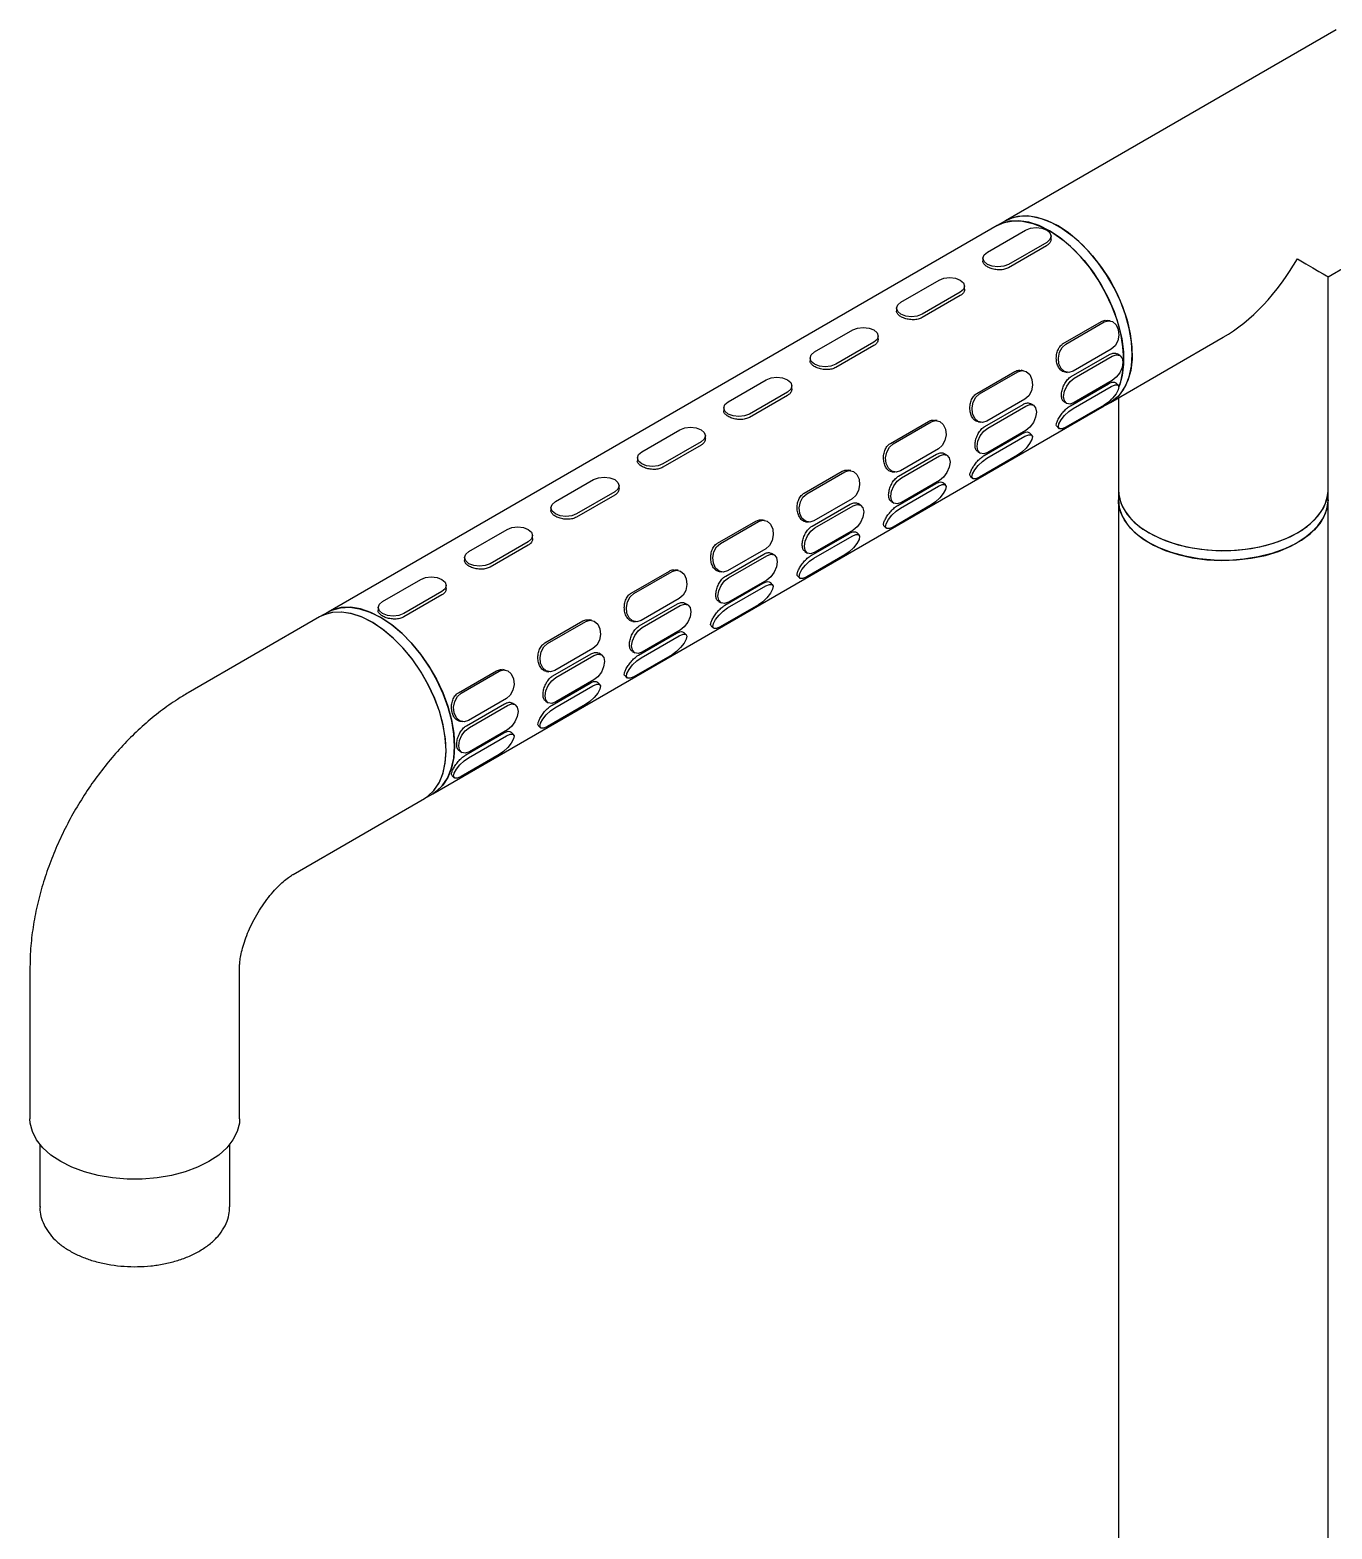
# Model space of a CAD drawing. Extents: x 72 to 1049, y 29 to 427.
# Drawn here: x 244.2 to 287.6, y 162.5 to 212.5 of the extents above; entities that cross this region are included whole.
import ezdxf

# ---------------------------------------------------------------- set-up
doc = ezdxf.new("R2010")
doc.units = 0
doc.header["$LTSCALE"] = 23.1
doc.header["$MEASUREMENT"] = 0
doc.layers.get('0').update_dxf_attribs({"linetype": 'CONTINUOUS'})

msp = doc.modelspace()

# ---------------------------------------------------------------- linework, layer by layer
at = {"color": 7, "linetype": 'Continuous', "lineweight": 25}
for p, q in [((287.7818, 212.54117), (276.75094, 206.17318)), ((276.75094, 206.17318), (276.46809, 206.0099)), ((287.51623, 204.30517), (291.28152, 206.47882)), ((276.46809, 206.0099), (254.12352, 193.11065)), ((276.14035, 205.12582), (277.41314, 205.86059)), ((278.26665, 205.55982), (278.26669, 205.65606)), ((278.1202, 205.34103), (276.84741, 204.60627)), ((278.12025, 205.45197), (276.84745, 204.71721)), ((275.9939, 204.92173), (275.99386, 204.82549)), ((273.25535, 203.46035), (274.52814, 204.19512)), ((287.51623, 197.18075), (287.51623, 204.30517)), ((275.2352, 203.67556), (273.96241, 202.94079)), ((275.23525, 203.7865), (273.96246, 203.05173)), ((275.38165, 203.89435), (275.3817, 203.99059)), ((273.1089, 203.25626), (273.10886, 203.16002)), ((278.67405, 202.0732), (279.94684, 202.80797)), ((278.76437, 202.05896), (280.03716, 202.79373)), ((280.23577, 202.8342), (280.1521, 202.84739)), ((270.37036, 201.79488), (271.64315, 202.52965)), ((272.49666, 202.22888), (272.4967, 202.32512)), ((280.25065, 200.11084), (284.01594, 202.2845)), ((272.35021, 202.01009), (271.07741, 201.27532)), ((272.35025, 202.12103), (271.07746, 201.38626)), ((278.94228, 200.97539), (280.21507, 201.71015)), ((280.27867, 201.88687), (279.00587, 201.1521)), ((279.03838, 200.91986), (280.31117, 201.65462)), ((280.56116, 201.67937), (280.47774, 201.72758)), ((270.22391, 201.59079), (270.22387, 201.49455)), ((277.35078, 201.16873), (277.2671, 201.18192)), ((267.48536, 200.12941), (268.75815, 200.86417)), ((269.61166, 200.5634), (269.61171, 200.65964)), ((275.78905, 200.40773), (277.06185, 201.1425)), ((275.87937, 200.39349), (277.15216, 201.12826)), ((278.72358, 201.12482), (278.80726, 201.11163)), ((278.91505, 199.99907), (280.18784, 200.73384)), ((280.31081, 200.83829), (279.03802, 200.10352)), ((280.51027, 200.6839), (280.43477, 200.75928)), ((269.46521, 200.34462), (268.19242, 199.60985)), ((269.46526, 200.45556), (268.19247, 199.72079)), ((277.39367, 200.2214), (276.12088, 199.48663)), ((279.00533, 199.90895), (280.27812, 200.64371)), ((280.51623, 200.26415), (280.51623, 197.18075)), ((257.62324, 187.04831), (279.96781, 199.94756)), ((267.33891, 199.92532), (267.33887, 199.82907)), ((276.05728, 199.30991), (277.33008, 200.04468)), ((276.15338, 199.25438), (277.42617, 199.98915)), ((277.67616, 200.0139), (277.59274, 200.06211)), ((278.70461, 200.12698), (278.78803, 200.07877)), ((280.03594, 200.01637), (278.76315, 199.2816)), ((279.96781, 199.94756), (280.25065, 200.11084)), ((264.60036, 198.46393), (265.87316, 199.1987)), ((272.90406, 198.74226), (274.17685, 199.47702)), ((272.99437, 198.72802), (274.26717, 199.46278)), ((274.46578, 199.50326), (274.3821, 199.51645)), ((275.83858, 199.45935), (275.92226, 199.44616)), ((277.42581, 199.17282), (276.15302, 198.43805)), ((278.45549, 199.31679), (278.53099, 199.24141)), ((266.58021, 198.67914), (265.30742, 197.94438)), ((266.58026, 198.79008), (265.30747, 198.05532)), ((266.72667, 198.89793), (266.72671, 198.99417)), ((276.03005, 198.3336), (277.30284, 199.06837)), ((276.12033, 198.24347), (277.39313, 198.97824)), ((277.62528, 199.01843), (277.54977, 199.09381)), ((264.45392, 198.25984), (264.45388, 198.1636)), ((273.17229, 197.64444), (274.44508, 198.37921)), ((274.50867, 198.55593), (273.23588, 197.82116)), ((273.26838, 197.58891), (274.54118, 198.32368)), ((274.79117, 198.34843), (274.70775, 198.39663)), ((275.81961, 198.46151), (275.90303, 198.4133)), ((277.15094, 198.35089), (275.87815, 197.61613)), ((270.01906, 197.07678), (271.29185, 197.81155)), ((270.10938, 197.06254), (271.38217, 197.79731)), ((271.58079, 197.83778), (271.49711, 197.85097)), ((272.95359, 197.79388), (273.03726, 197.78069)), ((275.57049, 197.65131), (275.646, 197.57594)), ((261.71537, 196.79846), (262.98816, 197.53323)), ((263.84167, 197.23246), (263.84171, 197.3287)), ((273.14505, 196.66813), (274.41785, 197.40289)), ((273.23534, 196.578), (274.50813, 197.31277)), ((274.54082, 197.50734), (273.26803, 196.77258)), ((274.74028, 197.35296), (274.66477, 197.42833)), ((280.51623, 197.18075), (280.51623, 196.85413)), ((287.51623, 196.85413), (287.51623, 197.18075)), ((263.69522, 197.01367), (262.42243, 196.2789)), ((263.69527, 197.12461), (262.42248, 196.38984)), ((270.28729, 195.97897), (271.56009, 196.71374)), ((271.62368, 196.89045), (270.35089, 196.15569)), ((270.38339, 195.92344), (271.65618, 196.65821)), ((271.90617, 196.68295), (271.82275, 196.73116)), ((272.93462, 196.79604), (273.01804, 196.74783)), ((274.26595, 196.68542), (272.99316, 195.95065)), ((280.51623, 196.85413), (280.51623, 94.4854)), ((287.51623, 94.4854), (287.51623, 196.85413)), ((261.56892, 196.59437), (261.56888, 196.49813)), ((268.69579, 196.17231), (268.61211, 196.1855)), ((258.83037, 195.13299), (260.10317, 195.86776)), ((260.95668, 195.56699), (260.95672, 195.66323)), ((267.13407, 195.41131), (268.40686, 196.14608)), ((267.22438, 195.39707), (268.49717, 196.13184)), ((270.06859, 196.12841), (270.15227, 196.11522)), ((270.26006, 195.00265), (271.53285, 195.73742)), ((270.35034, 194.91253), (271.62313, 195.6473)), ((271.65582, 195.84187), (270.38303, 195.1071)), ((271.85529, 195.68749), (271.77978, 195.76286)), ((272.68549, 195.98584), (272.761, 195.91047)), ((260.81022, 195.3482), (259.53743, 194.61343)), ((260.81027, 195.45914), (259.53748, 194.72437)), ((268.73868, 195.22498), (267.46589, 194.49021)), ((258.68393, 194.9289), (258.68388, 194.83266)), ((267.4023, 194.3135), (268.67509, 195.04826)), ((267.49839, 194.25797), (268.77118, 194.99273)), ((269.02118, 195.01748), (268.93776, 195.06569)), ((270.04962, 195.13056), (270.13304, 195.08236)), ((271.38095, 195.01995), (270.10816, 194.28518)), ((255.94538, 193.46752), (257.21817, 194.20228)), ((264.24907, 193.74584), (265.52186, 194.4806)), ((264.33939, 193.7316), (265.61218, 194.46637)), ((265.8108, 194.50684), (265.72712, 194.52003)), ((267.18359, 194.46293), (267.26727, 194.44974)), ((268.77083, 194.1764), (267.49803, 193.44163)), ((269.8005, 194.32037), (269.87601, 194.24499)), ((257.92523, 193.68273), (256.65244, 192.94796)), ((257.92528, 193.79367), (256.65248, 193.0589)), ((258.07168, 193.90151), (258.07172, 193.99775)), ((267.37506, 193.33718), (268.64786, 194.07195)), ((267.46535, 193.24706), (268.73814, 193.98182)), ((268.97029, 194.02201), (268.89478, 194.09739)), ((255.79893, 193.26343), (255.79889, 193.16718)), ((264.5173, 192.64802), (265.79009, 193.38279)), ((265.85369, 193.55951), (264.5809, 192.82474)), ((264.6134, 192.59249), (265.88619, 193.32726)), ((266.13618, 193.35201), (266.05276, 193.40021)), ((267.16462, 193.46509), (267.24804, 193.41688)), ((268.49596, 193.35448), (267.22316, 192.61971)), ((253.84068, 192.94737), (249.45662, 190.41651)), ((254.12352, 193.11065), (253.84068, 192.94737)), ((261.36408, 192.08037), (262.63687, 192.81513)), ((261.45439, 192.06613), (262.72718, 192.80089)), ((262.9258, 192.84136), (262.84212, 192.85456)), ((264.2986, 192.79746), (264.38228, 192.78427)), ((266.9155, 192.6549), (266.99101, 192.57952)), ((264.49007, 191.67171), (265.76286, 192.40648)), ((264.58035, 191.58158), (265.85314, 192.31635)), ((265.88583, 192.51093), (264.61304, 191.77616)), ((266.0853, 192.35654), (266.00979, 192.43192)), ((261.63231, 190.98255), (262.9051, 191.71732)), ((262.96869, 191.89404), (261.6959, 191.15927)), ((261.7284, 190.92702), (263.00119, 191.66179)), ((263.25118, 191.68654), (263.16776, 191.73474)), ((264.27963, 191.79962), (264.36305, 191.75141)), ((265.61096, 191.689), (264.33817, 190.95424)), ((258.47908, 190.41489), (259.75187, 191.14966)), ((260.04081, 191.17589), (259.95713, 191.18908)), ((258.5694, 190.40065), (259.84219, 191.13542)), ((261.4136, 191.13199), (261.49728, 191.1188)), ((261.60507, 190.00624), (262.87786, 190.741)), ((261.69535, 189.91611), (262.96815, 190.65088)), ((263.00084, 190.84545), (261.72804, 190.11069)), ((263.2003, 190.69107), (263.12479, 190.76644)), ((264.03051, 190.98942), (264.10602, 190.91405)), ((260.0837, 190.22856), (258.8109, 189.4938)), ((258.74731, 189.31708), (260.0201, 190.05185)), ((258.84341, 189.26155), (260.1162, 189.99632)), ((260.36619, 190.02106), (260.28277, 190.06927)), ((261.39463, 190.13415), (261.47805, 190.08594)), ((262.72597, 190.02353), (261.45317, 189.28876)), ((258.52861, 189.46652), (258.61229, 189.45332)), ((260.11584, 189.17998), (258.84305, 188.44521)), ((261.14551, 189.32395), (261.22102, 189.24857)), ((258.72008, 188.34076), (259.99287, 189.07553)), ((258.81036, 188.25064), (260.08315, 188.98541)), ((260.3153, 189.0256), (260.2398, 189.10097)), ((258.50964, 188.46867), (258.59306, 188.42047)), ((259.84097, 188.35806), (258.56818, 187.62329)), ((258.26052, 187.65848), (258.33602, 187.5831)), ((252.95633, 184.35416), (257.34039, 186.88503)), ((257.34039, 186.88503), (257.62324, 187.04831)), ((244.17094, 181.26161), (244.17094, 176.19906)), ((251.17094, 176.19906), (251.17094, 181.26161)), ((244.50094, 175.34259), (244.50094, 173.25951)), ((250.84094, 173.25951), (250.84094, 175.34259))]:
    msp.add_line(p, q, dxfattribs=at)
at = {"color": 7, "linetype": 'Continuous', "lineweight": 25, "flags": 128}
for points in [[(280.53074, 200.62633), (280.59222, 200.80154), (280.66746, 201.15651), (280.69283, 201.54857), (280.66781, 201.96974), (280.59293, 202.41146), (280.4697, 202.86472), (280.30063, 203.3203), (280.08916, 203.76893), (279.8396, 204.20148), (279.55702, 204.60913), (279.24719, 204.98359), (278.91641, 205.31724), (278.5714, 205.60328), (278.21921, 205.8359), (277.86698, 206.01035), (277.5219, 206.12309), (277.19099, 206.17181), (276.88099, 206.15554), (276.5982, 206.07459), (276.46809, 206.0099)], [(276.46809, 206.0099), (276.70517, 206.11387), (276.99932, 206.16965), (277.31828, 206.16047), (277.65555, 206.08652), (278.00428, 205.9493), (278.35735, 205.75162), (278.70758, 205.49748), (279.04785, 205.19207), (279.37122, 204.8416), (279.67111, 204.45321), (279.94142, 204.0348), (280.17665, 203.5949), (280.37201, 203.14245), (280.52351, 202.68667), (280.62808, 202.23683), (280.68358, 201.8021), (280.6889, 201.39132), (280.64391, 201.01285), (280.54954, 200.67441), (280.53074, 200.62633)], [(280.97567, 201.7133), (280.95048, 202.13456), (280.87542, 202.57633), (280.75202, 203.02962), (280.58279, 203.48519), (280.37118, 203.93378), (280.12149, 204.36625), (279.83881, 204.7738), (279.5289, 205.14813), (279.19805, 205.48162), (278.85301, 205.76749), (278.5008, 205.9999), (278.14858, 206.17414), (277.80354, 206.28665), (277.4727, 206.33515), (277.16278, 206.31864), (276.8801, 206.23747), (276.75094, 206.17318)], [(276.75094, 206.17318), (276.98802, 206.27715), (277.28217, 206.33293), (277.60113, 206.32375), (277.9384, 206.2498), (278.28712, 206.11259), (278.64019, 205.9149), (278.99042, 205.66076), (279.33069, 205.35535), (279.65406, 205.00488), (279.95396, 204.61649), (280.22427, 204.19808), (280.45949, 203.75818), (280.65485, 203.30573), (280.80635, 202.84995), (280.91092, 202.40011), (280.96643, 201.96538), (280.97174, 201.5546), (280.92675, 201.17613), (280.83238, 200.83769), (280.69054, 200.54615), (280.50412, 200.30746), (280.27693, 200.12647), (280.25065, 200.11084)], [(277.41314, 205.86059), (277.57535, 205.92314), (277.76669, 205.94507), (277.95803, 205.92303), (278.12025, 205.86038), (278.22863, 205.76666), (278.26669, 205.65614), (278.22863, 205.54563), (278.12025, 205.45197)], [(276.84745, 204.71721), (276.68524, 204.65465), (276.4939, 204.63272), (276.30256, 204.65476), (276.14035, 204.71741), (276.03196, 204.81113), (275.9939, 204.92166), (276.03196, 205.03216), (276.14035, 205.12582)], [(286.4911, 204.89729), (286.77137, 204.73544), (287.01146, 204.59678), (287.20788, 204.48334), (287.35775, 204.39677), (287.4589, 204.33833), (287.50984, 204.30887), (287.51623, 204.30517)], [(274.52814, 204.19512), (274.69036, 204.25767), (274.8817, 204.2796), (275.07304, 204.25756), (275.23525, 204.19491), (275.34364, 204.10119), (275.3817, 203.99066), (275.34364, 203.88016), (275.23525, 203.7865)], [(273.96246, 203.05173), (273.80025, 202.98918), (273.6089, 202.96725), (273.41756, 202.98929), (273.25535, 203.05194), (273.14697, 203.14566), (273.1089, 203.25619), (273.14697, 203.36669), (273.25535, 203.46035)], [(280.03716, 202.79373), (280.18165, 202.83732), (280.32253, 202.80524), (280.43834, 202.70239), (280.51146, 202.5444), (280.53076, 202.35535), (280.4933, 202.164), (280.40477, 201.99949), (280.27867, 201.88687)], [(271.64315, 202.52965), (271.80536, 202.5922), (271.9967, 202.61413), (272.18804, 202.59209), (272.35025, 202.52944), (272.45864, 202.43572), (272.4967, 202.32519), (272.45864, 202.21469), (272.35025, 202.12103)], [(271.07746, 201.38626), (270.91525, 201.32371), (270.72391, 201.30178), (270.53257, 201.32382), (270.37036, 201.38647), (270.26197, 201.48019), (270.22391, 201.59072), (270.26197, 201.70122), (270.37036, 201.79488)], [(279.00587, 201.1521), (278.86138, 201.10851), (278.72051, 201.14059), (278.60469, 201.24345), (278.53157, 201.40143), (278.51227, 201.59049), (278.54973, 201.78183), (278.63826, 201.94634), (278.76437, 202.05896)], [(280.25065, 200.11084), (280.37118, 200.19074), (280.58279, 200.39501), (280.75202, 200.6552), (280.87542, 200.96601), (280.95048, 201.32112), (280.97567, 201.7133)], [(280.31117, 201.65462), (280.44645, 201.70166), (280.56111, 201.6794), (280.6377, 201.59122), (280.66454, 201.45056), (280.63756, 201.27882), (280.56086, 201.10216), (280.44612, 200.94747), (280.31081, 200.83829)], [(277.15216, 201.12826), (277.29665, 201.17185), (277.43753, 201.13977), (277.55335, 201.03691), (277.62647, 200.87893), (277.64577, 200.68987), (277.6083, 200.49853), (277.51978, 200.33402), (277.39367, 200.2214)], [(268.75815, 200.86417), (268.92036, 200.92673), (269.11171, 200.94865), (269.30305, 200.92662), (269.46526, 200.86397), (269.57365, 200.77024), (269.61171, 200.65972), (269.57365, 200.54921), (269.46526, 200.45556)], [(279.03802, 200.10352), (278.90273, 200.05649), (278.78807, 200.07875), (278.71149, 200.16693), (278.68464, 200.30759), (278.71162, 200.47932), (278.78832, 200.65599), (278.90306, 200.81068), (279.03838, 200.91986)], [(280.27812, 200.64371), (280.4042, 200.69794), (280.49265, 200.69616), (280.53001, 200.63864), (280.51058, 200.53414), (280.43733, 200.39857), (280.32141, 200.25256), (280.18046, 200.11835), (280.03594, 200.01637)], [(276.12088, 199.48663), (275.97639, 199.44304), (275.83551, 199.47512), (275.71969, 199.57797), (275.64657, 199.73596), (275.62727, 199.92501), (275.66474, 200.11636), (275.75326, 200.28087), (275.87937, 200.39349)], [(279.96781, 199.94756), (280.08752, 200.02684), (280.28785, 200.21718)], [(268.19247, 199.72079), (268.03026, 199.65823), (267.83891, 199.63631), (267.64757, 199.65835), (267.48536, 199.72099), (267.37697, 199.81472), (267.33891, 199.92524), (267.37697, 200.03575), (267.48536, 200.12941)], [(277.42617, 199.98915), (277.56146, 200.03619), (277.67612, 200.01392), (277.7527, 199.92575), (277.77955, 199.78509), (277.75257, 199.61335), (277.67587, 199.43669), (277.56113, 199.28199), (277.42581, 199.17282)], [(278.76315, 199.2816), (278.63707, 199.22737), (278.54861, 199.22915), (278.51126, 199.28667), (278.53068, 199.39117), (278.60394, 199.52675), (278.71986, 199.67275), (278.86081, 199.80696), (279.00533, 199.90895)], [(265.87316, 199.1987), (266.03537, 199.26125), (266.22671, 199.28318), (266.41805, 199.26114), (266.58026, 199.19849), (266.68865, 199.10477), (266.72671, 198.99425), (266.68865, 198.88374), (266.58026, 198.79008)], [(274.26717, 199.46278), (274.41166, 199.50638), (274.55253, 199.4743), (274.66835, 199.37144), (274.74147, 199.21346), (274.76077, 199.0244), (274.72331, 198.83305), (274.63478, 198.66855), (274.50867, 198.55593)], [(276.15302, 198.43805), (276.01774, 198.39101), (275.90307, 198.41328), (275.82649, 198.50145), (275.79965, 198.64211), (275.82663, 198.81385), (275.90333, 198.99051), (276.01807, 199.14521), (276.15338, 199.25438)], [(273.23588, 197.82116), (273.09139, 197.77757), (272.95051, 197.80964), (272.8347, 197.9125), (272.76157, 198.07049), (272.74228, 198.25954), (272.77974, 198.45089), (272.86827, 198.6154), (272.99437, 198.72802)], [(277.39313, 198.97824), (277.51921, 199.03247), (277.60766, 199.03069), (277.64501, 198.97317), (277.62559, 198.86867), (277.55234, 198.7331), (277.43641, 198.58709), (277.29546, 198.45288), (277.15094, 198.35089)], [(265.30747, 198.05532), (265.14526, 197.99276), (264.95392, 197.97083), (264.76258, 197.99287), (264.60036, 198.05552), (264.49198, 198.14924), (264.45392, 198.25977), (264.49198, 198.37027), (264.60036, 198.46393)], [(274.54118, 198.32368), (274.67646, 198.37072), (274.79112, 198.34845), (274.86771, 198.26028), (274.89455, 198.11961), (274.86757, 197.94788), (274.79087, 197.77122), (274.67613, 197.61652), (274.54082, 197.50734)], [(275.87815, 197.61613), (275.75207, 197.5619), (275.66362, 197.56368), (275.62626, 197.6212), (275.64569, 197.7257), (275.71894, 197.86127), (275.83487, 198.00728), (275.97582, 198.14149), (276.12033, 198.24347)], [(271.38217, 197.79731), (271.52666, 197.8409), (271.66754, 197.80883), (271.78335, 197.70597), (271.85648, 197.54798), (271.87578, 197.35893), (271.83831, 197.16758), (271.74979, 197.00307), (271.62368, 196.89045)], [(262.98816, 197.53323), (263.15037, 197.59578), (263.34171, 197.61771), (263.53306, 197.59567), (263.69527, 197.53302), (263.80365, 197.4393), (263.84171, 197.32877), (263.80365, 197.21827), (263.69527, 197.12461)], [(273.26803, 196.77258), (273.13274, 196.72554), (273.01808, 196.7478), (272.9415, 196.83598), (272.91465, 196.97664), (272.94163, 197.14838), (273.01833, 197.32504), (273.13307, 197.47974), (273.26838, 197.58891)], [(274.50813, 197.31277), (274.63421, 197.367), (274.72266, 197.36522), (274.76002, 197.3077), (274.74059, 197.2032), (274.66734, 197.06762), (274.55141, 196.92162), (274.41046, 196.78741), (274.26595, 196.68542)], [(280.51623, 197.18075), (280.54475, 196.92332), (280.64355, 196.64074), (280.811, 196.36914), (281.0437, 196.11407), (281.33692, 195.88072), (281.68468, 195.67383), (282.0799, 195.49761), (282.51454, 195.35566), (282.97975, 195.25087), (283.46606, 195.18536), (283.96357, 195.16047), (284.46215, 195.1767), (284.95165, 195.23374), (285.42212, 195.33041), (285.86396, 195.46474), (286.26818, 195.63401), (286.62657, 195.83477), (286.93181, 196.06293), (287.1777, 196.31384), (287.35924, 196.5824), (287.47272, 196.86314), (287.51583, 197.15035), (287.51623, 197.18075)], [(280.51623, 197.18075), (280.52515, 197.0366), (280.59621, 196.75126), (280.7369, 196.47465), (280.94435, 196.21242), (281.21433, 195.9699), (281.54135, 195.75203), (281.91876, 195.56325), (282.33886, 195.40739), (282.7931, 195.28763), (283.27225, 195.20641), (283.76654, 195.16539), (284.26592, 195.16539), (284.76021, 195.20641), (285.23935, 195.28763), (285.6936, 195.40739), (286.1137, 195.56325), (286.4911, 195.75203), (286.81812, 195.9699), (287.0881, 196.21242), (287.29555, 196.47465), (287.43624, 196.75126), (287.50731, 197.0366), (287.51623, 197.18075)], [(262.42248, 196.38984), (262.26026, 196.32729), (262.06892, 196.30536), (261.87758, 196.3274), (261.71537, 196.39005), (261.60698, 196.48377), (261.56892, 196.5943), (261.60698, 196.7048), (261.71537, 196.79846)], [(270.35089, 196.15569), (270.2064, 196.11209), (270.06552, 196.14417), (269.9497, 196.24703), (269.87658, 196.40501), (269.85728, 196.59407), (269.89475, 196.78542), (269.98327, 196.94992), (270.10938, 197.06254)], [(271.65618, 196.65821), (271.79147, 196.70524), (271.90613, 196.68298), (271.98271, 196.5948), (272.00955, 196.45414), (271.98257, 196.28241), (271.90587, 196.10574), (271.79114, 195.95105), (271.65582, 195.84187)], [(280.51623, 196.85413), (280.54475, 196.5967), (280.64355, 196.31412), (280.811, 196.04253), (281.0437, 195.78746), (281.33692, 195.5541), (281.68468, 195.34721), (282.0799, 195.171), (282.51454, 195.02905), (282.97975, 194.92425), (283.46606, 194.85874), (283.96357, 194.83385), (284.46215, 194.85009), (284.95165, 194.90712), (285.42212, 195.00379), (285.86396, 195.13813), (286.26818, 195.3074), (286.62657, 195.50815), (286.93181, 195.73631), (287.1777, 195.98722), (287.35924, 196.25578), (287.47272, 196.53652), (287.51583, 196.82373), (287.51623, 196.85413)], [(281.50163, 195.44872), (281.18076, 195.66962), (280.91761, 195.91463), (280.71754, 196.17876), (280.58462, 196.45665), (280.52156, 196.74262), (280.51623, 196.85413)], [(287.51623, 196.85413), (287.50281, 196.67739), (287.42375, 196.39275), (287.27533, 196.11749), (287.06056, 195.85723), (286.78381, 195.61727), (286.45073, 195.40248), (286.06808, 195.21725), (285.64367, 195.06533), (285.18612, 194.94984), (284.70476, 194.87311), (284.20939, 194.8367), (283.71008, 194.84137), (283.217, 194.88701), (282.74019, 194.97269), (282.28936, 195.09668), (281.87369, 195.25644), (281.50163, 195.44872)], [(268.49717, 196.13184), (268.64167, 196.17543), (268.78254, 196.14335), (268.89836, 196.0405), (268.97148, 195.88251), (268.99078, 195.69346), (268.95332, 195.50211), (268.86479, 195.3376), (268.73868, 195.22498)], [(272.99316, 195.95065), (272.86707, 195.89642), (272.77862, 195.89821), (272.74127, 195.95572), (272.76069, 196.06023), (272.83395, 196.1958), (272.94987, 196.34181), (273.09082, 196.47602), (273.23534, 196.578)], [(260.10317, 195.86776), (260.26538, 195.93031), (260.45672, 195.95224), (260.64806, 195.9302), (260.81027, 195.86755), (260.91866, 195.77383), (260.95672, 195.6633), (260.91866, 195.5528), (260.81027, 195.45914)], [(270.38303, 195.1071), (270.24774, 195.06007), (270.13308, 195.08233), (270.0565, 195.17051), (270.02966, 195.31117), (270.05664, 195.4829), (270.13334, 195.65957), (270.24808, 195.81426), (270.38339, 195.92344)], [(271.62313, 195.6473), (271.74922, 195.70153), (271.83767, 195.69975), (271.87502, 195.64223), (271.8556, 195.53772), (271.78234, 195.40215), (271.66642, 195.25614), (271.52547, 195.12193), (271.38095, 195.01995)], [(267.46589, 194.49021), (267.3214, 194.44662), (267.18052, 194.4787), (267.06471, 194.58156), (266.99158, 194.73954), (266.97229, 194.9286), (267.00975, 195.11994), (267.09828, 195.28445), (267.22438, 195.39707)], [(259.53748, 194.72437), (259.37527, 194.66182), (259.18393, 194.63989), (258.99258, 194.66193), (258.83037, 194.72458), (258.72199, 194.8183), (258.68393, 194.92883), (258.72199, 195.03933), (258.83037, 195.13299)], [(268.77118, 194.99273), (268.90647, 195.03977), (269.02113, 195.01751), (269.09771, 194.92933), (269.12456, 194.78867), (269.09758, 194.61693), (269.02088, 194.44027), (268.90614, 194.28558), (268.77083, 194.1764)], [(270.10816, 194.28518), (269.98208, 194.23095), (269.89363, 194.23273), (269.85627, 194.29025), (269.8757, 194.39475), (269.94895, 194.53033), (270.06487, 194.67633), (270.20583, 194.81055), (270.35034, 194.91253)], [(257.21817, 194.20228), (257.38038, 194.26484), (257.57172, 194.28676), (257.76306, 194.26473), (257.92528, 194.20208), (258.03366, 194.10835), (258.07172, 193.99783), (258.03366, 193.88732), (257.92528, 193.79367)], [(265.61218, 194.46637), (265.75667, 194.50996), (265.89755, 194.47788), (266.01336, 194.37502), (266.08649, 194.21704), (266.10578, 194.02798), (266.06832, 193.83664), (265.97979, 193.67213), (265.85369, 193.55951)], [(267.49803, 193.44163), (267.36275, 193.3946), (267.24809, 193.41686), (267.1715, 193.50503), (267.14466, 193.6457), (267.17164, 193.81743), (267.24834, 193.9941), (267.36308, 194.14879), (267.49839, 194.25797)], [(264.5809, 192.82474), (264.4364, 192.78115), (264.29553, 192.81323), (264.17971, 192.91608), (264.10659, 193.07407), (264.08729, 193.26312), (264.12475, 193.45447), (264.21328, 193.61898), (264.33939, 193.7316)], [(268.73814, 193.98182), (268.86422, 194.03605), (268.95267, 194.03427), (268.99003, 193.97675), (268.9706, 193.87225), (268.89735, 193.73668), (268.78142, 193.59067), (268.64047, 193.45646), (268.49596, 193.35448)], [(254.12352, 193.11065), (254.25363, 193.17534), (254.53641, 193.25629), (254.84642, 193.27256), (255.17733, 193.22384), (255.52241, 193.1111), (255.87463, 192.93665), (256.22683, 192.70404), (256.57183, 192.41799), (256.90262, 192.08434), (257.21245, 191.70988), (257.49502, 191.30223), (257.74458, 190.86969), (257.95605, 190.42106), (258.12512, 189.96547), (258.24835, 189.51221), (258.32324, 189.0705), (258.34825, 188.64932), (258.32288, 188.25726), (258.24765, 187.90229), (258.12408, 187.59165), (257.9547, 187.33165), (257.74294, 187.12759), (257.62324, 187.04831)], [(257.62324, 187.04831), (257.72536, 187.11459), (257.94015, 187.31424), (258.11286, 187.57019), (258.23998, 187.87722), (258.31893, 188.22908), (258.34809, 188.61862), (258.32688, 189.03789), (258.25572, 189.47836), (258.13606, 189.93107), (257.97034, 190.3868), (257.76193, 190.83628), (257.51507, 191.27035), (257.2348, 191.68018), (256.92681, 192.05742), (256.59738, 192.3944), (256.2532, 192.68425), (255.9013, 192.92107), (255.54883, 193.10005), (255.20296, 193.21754), (254.87074, 193.27115), (254.55893, 193.25978), (254.27389, 193.18368), (254.12352, 193.11065)], [(256.65248, 193.0589), (256.49027, 192.99634), (256.29893, 192.97442), (256.10759, 192.99646), (255.94538, 193.0591), (255.83699, 193.15283), (255.79893, 193.26335), (255.83699, 193.37386), (255.94538, 193.46752)], [(265.88619, 193.32726), (266.02147, 193.3743), (266.13614, 193.35203), (266.21272, 193.26386), (266.23956, 193.1232), (266.21258, 192.95146), (266.13588, 192.7748), (266.02114, 192.6201), (265.88583, 192.51093)], [(267.22316, 192.61971), (267.09708, 192.56548), (267.00863, 192.56726), (266.97128, 192.62478), (266.9907, 192.72928), (267.06395, 192.86486), (267.17988, 193.01086), (267.32083, 193.14507), (267.46535, 193.24706)], [(258.06541, 188.48749), (258.04022, 188.90875), (257.96516, 189.35052), (257.84176, 189.80381), (257.67253, 190.25938), (257.46092, 190.70797), (257.21123, 191.14044), (256.92855, 191.54799), (256.61864, 191.92232), (256.28779, 192.25581), (255.94275, 192.54168), (255.59054, 192.77409), (255.23832, 192.94833), (254.89328, 193.06084), (254.56244, 193.10934), (254.25252, 193.09283), (253.96984, 193.01166), (253.84068, 192.94737)], [(257.34039, 186.88503), (257.44252, 186.9513), (257.6573, 187.15096), (257.83002, 187.40691), (257.95714, 187.71394), (258.03609, 188.0658), (258.06525, 188.45533), (258.04404, 188.8746), (257.97287, 189.31508), (257.85322, 189.76779), (257.68749, 190.22352), (257.47909, 190.673), (257.23223, 191.10707), (256.95196, 191.5169), (256.64397, 191.89414), (256.31453, 192.23111), (255.97036, 192.52097), (255.61846, 192.75779), (255.26598, 192.93677), (254.92012, 193.05426), (254.5879, 193.10787), (254.27609, 193.0965), (253.99104, 193.0204), (253.84068, 192.94737)], [(262.72718, 192.80089), (262.87167, 192.84449), (263.01255, 192.81241), (263.12837, 192.70955), (263.20149, 192.55157), (263.22079, 192.36251), (263.18332, 192.17116), (263.0948, 192.00666), (262.96869, 191.89404)], [(264.61304, 191.77616), (264.47775, 191.72912), (264.36309, 191.75139), (264.28651, 191.83956), (264.25966, 191.98022), (264.28665, 192.15196), (264.36334, 192.32862), (264.47808, 192.48332), (264.6134, 192.59249)], [(265.85314, 192.31635), (265.97922, 192.37058), (266.06768, 192.3688), (266.10503, 192.31128), (266.08561, 192.20678), (266.01235, 192.07121), (265.89643, 191.9252), (265.75548, 191.79099), (265.61096, 191.689)], [(261.6959, 191.15927), (261.55141, 191.11568), (261.41053, 191.14775), (261.29472, 191.25061), (261.22159, 191.4086), (261.20229, 191.59765), (261.23976, 191.789), (261.32828, 191.95351), (261.45439, 192.06613)], [(263.00119, 191.66179), (263.13648, 191.70883), (263.25114, 191.68656), (263.32772, 191.59839), (263.35457, 191.45772), (263.32759, 191.28599), (263.25089, 191.10933), (263.13615, 190.95463), (263.00084, 190.84545)], [(259.84219, 191.13542), (259.98668, 191.17901), (260.12756, 191.14694), (260.24337, 191.04408), (260.3165, 190.88609), (260.33579, 190.69704), (260.29833, 190.50569), (260.2098, 190.34118), (260.0837, 190.22856)], [(264.33817, 190.95424), (264.21209, 190.90001), (264.12364, 190.90179), (264.08628, 190.95931), (264.10571, 191.06381), (264.17896, 191.19938), (264.29488, 191.34539), (264.43583, 191.4796), (264.58035, 191.58158)], [(261.72804, 190.11069), (261.59276, 190.06365), (261.4781, 190.08591), (261.40151, 190.17409), (261.37467, 190.31475), (261.40165, 190.48649), (261.47835, 190.66315), (261.59309, 190.81784), (261.7284, 190.92702)], [(262.96815, 190.65088), (263.09423, 190.70511), (263.18268, 190.70333), (263.22004, 190.64581), (263.20061, 190.54131), (263.12736, 190.40573), (263.01143, 190.25973), (262.87048, 190.12551), (262.72597, 190.02353)], [(258.8109, 189.4938), (258.66641, 189.4502), (258.52554, 189.48228), (258.40972, 189.58514), (258.3366, 189.74312), (258.3173, 189.93218), (258.35476, 190.12353), (258.44329, 190.28803), (258.5694, 190.40065)], [(260.1162, 189.99632), (260.25148, 190.04335), (260.36615, 190.02109), (260.44273, 189.93291), (260.46957, 189.79225), (260.44259, 189.62052), (260.36589, 189.44385), (260.25115, 189.28916), (260.11584, 189.17998)], [(261.45317, 189.28876), (261.32709, 189.23453), (261.23864, 189.23632), (261.20128, 189.29383), (261.22071, 189.39834), (261.29396, 189.53391), (261.40989, 189.67992), (261.55084, 189.81413), (261.69535, 189.91611)], [(258.84305, 188.44521), (258.70776, 188.39818), (258.5931, 188.42044), (258.51652, 188.50862), (258.48967, 188.64928), (258.51665, 188.82101), (258.59335, 188.99768), (258.70809, 189.15237), (258.84341, 189.26155)], [(260.08315, 188.98541), (260.20923, 189.03964), (260.29768, 189.03786), (260.33504, 188.98034), (260.31561, 188.87583), (260.24236, 188.74026), (260.12644, 188.59425), (259.98549, 188.46004), (259.84097, 188.35806)], [(257.34039, 186.88503), (257.46092, 186.96493), (257.67253, 187.1692), (257.84176, 187.42938), (257.96516, 187.7402), (258.04022, 188.09531), (258.06541, 188.48749)], [(258.56818, 187.62329), (258.4421, 187.56906), (258.35364, 187.57084), (258.31629, 187.62836), (258.33571, 187.73286), (258.40897, 187.86844), (258.52489, 188.01444), (258.66584, 188.14866), (258.81036, 188.25064)], [(250.14581, 174.77034), (249.76841, 174.58156), (249.34831, 174.4257), (248.89406, 174.30594), (248.41492, 174.22473), (247.92063, 174.1837), (247.42125, 174.1837), (246.92696, 174.22473), (246.44782, 174.30594), (245.99357, 174.4257), (245.57347, 174.58156), (245.19607, 174.77034), (244.86905, 174.98821), (244.59906, 175.23073), (244.39162, 175.49296), (244.25093, 175.76957), (244.17986, 176.05492), (244.17094, 176.19906)], [(251.17094, 176.19906), (251.16202, 176.05492), (251.09095, 175.76957), (250.95026, 175.49296), (250.74282, 175.23073), (250.47283, 174.98821), (250.14581, 174.77034)]]:
    msp.add_lwpolyline(points, dxfattribs=at)
at = {"color": 7, "linetype": 'Continuous', "lineweight": 25}
msp.add_arc((279.36076, 200.99287), 1.2088, 300.145294, 320.081081, dxfattribs=at)
msp.add_ellipse((284.01623, 206.326), major_axis=(2.47497, 4.28655), ratio=0.57733463, start_param=3.92695018, end_param=4.71242961, dxfattribs=at)
for points, knots in [([(278.26617, 205.55987), (278.26098, 205.52476), (278.25053, 205.45389), (278.18447, 205.38139), (278.13324, 205.34922), (278.1202, 205.34103)], [0, 0, 0, 0, 0.42260662, 0.85297656, 1, 1, 1, 1]), ([(276.84741, 204.60627), (276.80401, 204.58635), (276.71722, 204.54651), (276.55164, 204.5297), (276.38184, 204.54487), (276.22385, 204.59002), (276.095, 204.6569), (276.01777, 204.73709), (275.98486, 204.79585), (275.99418, 204.82494), (275.99434, 204.82545)], [0, 0, 0, 0, 0.14217241, 0.28430949, 0.42736153, 0.57102387, 0.71369947, 0.85534535, 0.99749202, 1, 1, 1, 1]), ([(275.38117, 203.89439), (275.37599, 203.85929), (275.36553, 203.78842), (275.29948, 203.71591), (275.24825, 203.68375), (275.2352, 203.67556)], [0, 0, 0, 0, 0.42260662, 0.85297656, 1, 1, 1, 1]), ([(273.96241, 202.94079), (273.91901, 202.92087), (273.83222, 202.88104), (273.66664, 202.86423), (273.49685, 202.87939), (273.33885, 202.92455), (273.21001, 202.99143), (273.13278, 203.07162), (273.09987, 203.13038), (273.10919, 203.15947), (273.10935, 203.15997)], [0, 0, 0, 0, 0.14217241, 0.28430949, 0.42736153, 0.57102387, 0.71369947, 0.85534535, 0.99749202, 1, 1, 1, 1]), ([(279.94684, 202.80797), (279.98836, 202.82758), (280.05516, 202.85913), (280.12486, 202.84583), (280.15124, 202.84079)], [0, 0, 0, 0, 0.621514452, 1, 1, 1, 1]), ([(272.49617, 202.22892), (272.49099, 202.19381), (272.48053, 202.12295), (272.41448, 202.05044), (272.36325, 202.01828), (272.35021, 202.01009)], [0, 0, 0, 0, 0.42260662, 0.85297656, 1, 1, 1, 1]), ([(278.72444, 201.13142), (278.70912, 201.13214), (278.65435, 201.13469), (278.57388, 201.19647), (278.49467, 201.30906), (278.44769, 201.46027), (278.43678, 201.628), (278.46434, 201.79537), (278.53036, 201.94304), (278.60833, 202.03153), (278.66071, 202.06474), (278.67405, 202.0732)], [0, 0, 0, 0, 0.05029404, 0.17979249, 0.30984342, 0.4390011, 0.56722663, 0.69590548, 0.82572873, 0.95562477, 1, 1, 1, 1]), ([(280.21507, 201.71015), (280.25479, 201.72757), (280.33421, 201.76239), (280.42711, 201.75913), (280.46474, 201.72971), (280.47439, 201.72217)], [0, 0, 0, 0, 0.42657836, 0.85305075, 1, 1, 1, 1]), ([(271.07741, 201.27532), (271.03401, 201.2554), (270.94723, 201.21556), (270.78164, 201.19875), (270.61185, 201.21392), (270.45386, 201.25908), (270.32501, 201.32596), (270.24778, 201.40615), (270.21487, 201.46491), (270.22419, 201.494), (270.22435, 201.4945)], [0, 0, 0, 0, 0.14217241, 0.28430949, 0.42736153, 0.57102387, 0.71369947, 0.85534535, 0.99749202, 1, 1, 1, 1]), ([(277.06185, 201.1425), (277.10336, 201.1621), (277.17016, 201.19365), (277.23986, 201.18035), (277.26624, 201.17532)], [0, 0, 0, 0, 0.621514452, 1, 1, 1, 1]), ([(278.70796, 200.13239), (278.69129, 200.14185), (278.64918, 200.16574), (278.61663, 200.2579), (278.60992, 200.39098), (278.63851, 200.54655), (278.69914, 200.7048), (278.78864, 200.84721), (278.87578, 200.93387), (278.92878, 200.96696), (278.94228, 200.97539)], [0, 0, 0, 0, 0.09406392, 0.23770785, 0.38036516, 0.5219929, 0.66412135, 0.8075138, 0.95098665, 1, 1, 1, 1]), ([(280.18784, 200.73384), (280.2263, 200.75242), (280.30323, 200.78958), (280.39022, 200.7931), (280.41883, 200.76623), (280.43074, 200.75505)], [0, 0, 0, 0, 0.368662831, 0.737234076, 1, 1, 1, 1]), ([(269.61118, 200.56345), (269.606, 200.52834), (269.59554, 200.45748), (269.52949, 200.38497), (269.47826, 200.35281), (269.46521, 200.34462)], [0, 0, 0, 0, 0.42260662, 0.85297656, 1, 1, 1, 1]), ([(275.83944, 199.46595), (275.82412, 199.46667), (275.76935, 199.46922), (275.68888, 199.53099), (275.60967, 199.64359), (275.5627, 199.7948), (275.55178, 199.96253), (275.57934, 200.1299), (275.64537, 200.27757), (275.72334, 200.36605), (275.77572, 200.39927), (275.78905, 200.40773)], [0, 0, 0, 0, 0.05029404, 0.17979249, 0.30984342, 0.4390011, 0.56722663, 0.69590548, 0.82572873, 0.95562477, 1, 1, 1, 1]), ([(268.19242, 199.60985), (268.14902, 199.58993), (268.06223, 199.55009), (267.89665, 199.53328), (267.72686, 199.54845), (267.56886, 199.5936), (267.44002, 199.66049), (267.36279, 199.74067), (267.32987, 199.79943), (267.3392, 199.82852), (267.33936, 199.82903)], [0, 0, 0, 0, 0.14217241, 0.28430949, 0.42736153, 0.57102387, 0.71369947, 0.85534535, 0.99749202, 1, 1, 1, 1]), ([(277.33008, 200.04468), (277.36979, 200.06209), (277.44921, 200.09692), (277.54212, 200.09366), (277.57975, 200.06424), (277.58939, 200.05669)], [0, 0, 0, 0, 0.42657836, 0.85305075, 1, 1, 1, 1]), ([(278.45951, 199.32101), (278.45513, 199.32301), (278.43566, 199.33186), (278.44039, 199.38941), (278.47348, 199.48898), (278.54223, 199.61562), (278.63692, 199.75056), (278.75092, 199.87734), (278.84771, 199.95806), (278.90138, 199.99075), (278.91505, 199.99907)], [0, 0, 0, 0, 0.044017076, 0.195596364, 0.346134531, 0.495586241, 0.645566323, 0.796880235, 0.948278993, 1, 1, 1, 1]), ([(274.17685, 199.47702), (274.21837, 199.49663), (274.28517, 199.52818), (274.35487, 199.51488), (274.38125, 199.50985)], [0, 0, 0, 0, 0.62151445, 1, 1, 1, 1]), ([(275.82296, 198.46692), (275.8063, 198.47637), (275.76418, 198.50027), (275.73163, 198.59242), (275.72492, 198.72551), (275.75351, 198.88108), (275.81414, 199.03933), (275.90364, 199.18174), (275.99078, 199.2684), (276.04379, 199.30149), (276.05728, 199.30991)], [0, 0, 0, 0, 0.09406392, 0.23770785, 0.38036516, 0.5219929, 0.66412135, 0.8075138, 0.95098665, 1, 1, 1, 1]), ([(266.72618, 198.89798), (266.721, 198.86287), (266.71054, 198.792), (266.64449, 198.71949), (266.59326, 198.68733), (266.58021, 198.67914)], [0, 0, 0, 0, 0.42260662, 0.85297656, 1, 1, 1, 1]), ([(272.95444, 197.80048), (272.93912, 197.80119), (272.88436, 197.80375), (272.80388, 197.86552), (272.72467, 197.97811), (272.6777, 198.12933), (272.66679, 198.29706), (272.69434, 198.46443), (272.76037, 198.6121), (272.83834, 198.70058), (272.89072, 198.7338), (272.90406, 198.74226)], [0, 0, 0, 0, 0.05029404, 0.17979249, 0.30984342, 0.4390011, 0.56722663, 0.69590548, 0.82572873, 0.95562477, 1, 1, 1, 1]), ([(277.30284, 199.06837), (277.34131, 199.08695), (277.41823, 199.12411), (277.50522, 199.12763), (277.53384, 199.10076), (277.54575, 199.08958)], [0, 0, 0, 0, 0.36866283, 0.73723408, 1, 1, 1, 1]), ([(265.30742, 197.94438), (265.26402, 197.92446), (265.17724, 197.88462), (265.01165, 197.86781), (264.84186, 197.88298), (264.68387, 197.92813), (264.55502, 197.99501), (264.47779, 198.0752), (264.44488, 198.13396), (264.4542, 198.16305), (264.45436, 198.16356)], [0, 0, 0, 0, 0.14217241, 0.28430949, 0.42736153, 0.57102387, 0.71369947, 0.85534535, 0.99749202, 1, 1, 1, 1]), ([(274.44508, 198.37921), (274.4848, 198.39662), (274.56421, 198.43144), (274.65712, 198.42819), (274.69475, 198.39876), (274.7044, 198.39122)], [0, 0, 0, 0, 0.42657836, 0.85305075, 1, 1, 1, 1]), ([(275.57451, 197.65554), (275.57013, 197.65753), (275.55067, 197.66639), (275.5554, 197.72394), (275.58849, 197.82351), (275.65724, 197.95015), (275.75193, 198.08508), (275.86593, 198.21187), (275.96271, 198.29259), (276.01638, 198.32528), (276.03005, 198.3336)], [0, 0, 0, 0, 0.04401708, 0.19559636, 0.34613453, 0.49558624, 0.64556632, 0.79688023, 0.94827899, 1, 1, 1, 1]), ([(271.29185, 197.81155), (271.33337, 197.83116), (271.40017, 197.86271), (271.46987, 197.84941), (271.49625, 197.84438)], [0, 0, 0, 0, 0.62151445, 1, 1, 1, 1]), ([(263.84119, 197.2325), (263.83601, 197.1974), (263.82555, 197.12653), (263.7595, 197.05402), (263.70826, 197.02186), (263.69522, 197.01367)], [0, 0, 0, 0, 0.42260662, 0.85297656, 1, 1, 1, 1]), ([(272.93797, 196.80145), (272.9213, 196.8109), (272.87919, 196.8348), (272.84663, 196.92695), (272.83992, 197.06003), (272.86852, 197.2156), (272.92914, 197.37385), (273.01864, 197.51627), (273.10578, 197.60292), (273.15879, 197.63602), (273.17229, 197.64444)], [0, 0, 0, 0, 0.09406392, 0.23770785, 0.38036516, 0.5219929, 0.66412135, 0.8075138, 0.95098665, 1, 1, 1, 1]), ([(274.41785, 197.40289), (274.45631, 197.42148), (274.53324, 197.45864), (274.62022, 197.46216), (274.64884, 197.43529), (274.66075, 197.42411)], [0, 0, 0, 0, 0.36866283, 0.73723408, 1, 1, 1, 1]), ([(270.06945, 196.13501), (270.05413, 196.13572), (269.99936, 196.13828), (269.91889, 196.20005), (269.83968, 196.31264), (269.79271, 196.46386), (269.78179, 196.63158), (269.80935, 196.79896), (269.87538, 196.94663), (269.95335, 197.03511), (270.00572, 197.06832), (270.01906, 197.07678)], [0, 0, 0, 0, 0.050294041, 0.179792489, 0.309843421, 0.4390011, 0.567226627, 0.695905484, 0.825728731, 0.955624774, 1, 1, 1, 1]), ([(271.56009, 196.71374), (271.5998, 196.73115), (271.67922, 196.76597), (271.77212, 196.76272), (271.80976, 196.73329), (271.8194, 196.72575)], [0, 0, 0, 0, 0.42657836, 0.85305075, 1, 1, 1, 1]), ([(272.68952, 195.99007), (272.68514, 195.99206), (272.66567, 196.00092), (272.6704, 196.05846), (272.70349, 196.15804), (272.77224, 196.28468), (272.86693, 196.41961), (272.98093, 196.54639), (273.07772, 196.62712), (273.13139, 196.6598), (273.14505, 196.66813)], [0, 0, 0, 0, 0.04401708, 0.19559636, 0.34613453, 0.49558624, 0.64556632, 0.79688023, 0.94827899, 1, 1, 1, 1]), ([(262.42243, 196.2789), (262.37903, 196.25898), (262.29224, 196.21915), (262.12666, 196.20234), (261.95687, 196.2175), (261.79887, 196.26266), (261.67003, 196.32954), (261.59279, 196.40973), (261.55988, 196.46849), (261.5692, 196.49758), (261.56937, 196.49808)], [0, 0, 0, 0, 0.14217241, 0.28430949, 0.42736153, 0.57102387, 0.71369947, 0.85534535, 0.99749202, 1, 1, 1, 1]), ([(268.40686, 196.14608), (268.44838, 196.16569), (268.51518, 196.19724), (268.58487, 196.18394), (268.61125, 196.1789)], [0, 0, 0, 0, 0.62151445, 1, 1, 1, 1]), ([(270.05297, 195.13597), (270.03631, 195.14543), (269.99419, 195.16932), (269.96164, 195.26148), (269.95493, 195.39456), (269.98352, 195.55013), (270.04415, 195.70838), (270.13365, 195.8508), (270.22079, 195.93745), (270.2738, 195.97054), (270.28729, 195.97897)], [0, 0, 0, 0, 0.09406392, 0.23770785, 0.38036516, 0.5219929, 0.66412135, 0.8075138, 0.95098665, 1, 1, 1, 1]), ([(271.53285, 195.73742), (271.57132, 195.756), (271.64824, 195.79317), (271.73523, 195.79668), (271.76385, 195.76982), (271.77576, 195.75863)], [0, 0, 0, 0, 0.36866283, 0.73723408, 1, 1, 1, 1]), ([(260.95619, 195.56703), (260.95101, 195.53192), (260.94055, 195.46106), (260.8745, 195.38855), (260.82327, 195.35639), (260.81022, 195.3482)], [0, 0, 0, 0, 0.42260662, 0.85297656, 1, 1, 1, 1]), ([(267.18445, 194.46953), (267.16913, 194.47025), (267.11436, 194.4728), (267.03389, 194.53457), (266.95468, 194.64717), (266.90771, 194.79838), (266.89679, 194.96611), (266.92435, 195.13348), (266.99038, 195.28115), (267.06835, 195.36963), (267.12073, 195.40285), (267.13407, 195.41131)], [0, 0, 0, 0, 0.05029404, 0.17979249, 0.30984342, 0.4390011, 0.56722663, 0.69590548, 0.82572873, 0.95562477, 1, 1, 1, 1]), ([(259.53743, 194.61343), (259.49403, 194.59351), (259.40724, 194.55367), (259.24166, 194.53686), (259.07187, 194.55203), (258.91388, 194.59719), (258.78503, 194.66407), (258.7078, 194.74426), (258.67489, 194.80302), (258.68421, 194.83211), (258.68437, 194.83261)], [0, 0, 0, 0, 0.14217241, 0.28430949, 0.42736153, 0.57102387, 0.71369947, 0.85534535, 0.99749202, 1, 1, 1, 1]), ([(268.67509, 195.04826), (268.7148, 195.06568), (268.79422, 195.1005), (268.88713, 195.09724), (268.92476, 195.06782), (268.9344, 195.06028)], [0, 0, 0, 0, 0.42657836, 0.85305075, 1, 1, 1, 1]), ([(269.80452, 194.3246), (269.80014, 194.32659), (269.78068, 194.33545), (269.78541, 194.39299), (269.8185, 194.49257), (269.88724, 194.6192), (269.98193, 194.75414), (270.09594, 194.88092), (270.19272, 194.96165), (270.24639, 194.99433), (270.26006, 195.00265)], [0, 0, 0, 0, 0.04401708, 0.19559636, 0.34613453, 0.49558624, 0.64556632, 0.79688023, 0.94827899, 1, 1, 1, 1]), ([(265.52186, 194.4806), (265.56338, 194.50021), (265.63018, 194.53176), (265.69988, 194.51846), (265.72626, 194.51343)], [0, 0, 0, 0, 0.62151445, 1, 1, 1, 1]), ([(267.16798, 193.4705), (267.15131, 193.47996), (267.1092, 193.50385), (267.07664, 193.59601), (267.06993, 193.72909), (267.09852, 193.88466), (267.15915, 194.04291), (267.24865, 194.18532), (267.33579, 194.27198), (267.3888, 194.30507), (267.4023, 194.3135)], [0, 0, 0, 0, 0.09406392, 0.23770785, 0.38036516, 0.5219929, 0.66412135, 0.8075138, 0.95098665, 1, 1, 1, 1]), ([(258.0712, 193.90156), (258.06601, 193.86645), (258.05556, 193.79559), (257.98951, 193.72308), (257.93827, 193.69092), (257.92523, 193.68273)], [0, 0, 0, 0, 0.42260662, 0.85297656, 1, 1, 1, 1]), ([(264.29946, 192.80406), (264.28414, 192.80478), (264.22937, 192.80733), (264.1489, 192.8691), (264.06969, 192.9817), (264.02271, 193.13291), (264.0118, 193.30064), (264.03936, 193.46801), (264.10539, 193.61568), (264.18336, 193.70416), (264.23573, 193.73738), (264.24907, 193.74584)], [0, 0, 0, 0, 0.05029404, 0.17979249, 0.30984342, 0.4390011, 0.56722663, 0.69590548, 0.82572873, 0.95562477, 1, 1, 1, 1]), ([(268.64786, 194.07195), (268.68632, 194.09053), (268.76324, 194.12769), (268.85023, 194.13121), (268.87885, 194.10434), (268.89076, 194.09316)], [0, 0, 0, 0, 0.36866283, 0.73723408, 1, 1, 1, 1]), ([(256.65244, 192.94796), (256.60904, 192.92804), (256.52225, 192.8882), (256.35667, 192.87139), (256.18687, 192.88656), (256.02888, 192.93171), (255.90003, 192.9986), (255.8228, 193.07878), (255.78989, 193.13754), (255.79921, 193.16663), (255.79937, 193.16714)], [0, 0, 0, 0, 0.14217241, 0.28430949, 0.42736153, 0.57102387, 0.71369947, 0.85534535, 0.99749202, 1, 1, 1, 1]), ([(265.79009, 193.38279), (265.82981, 193.4002), (265.90923, 193.43503), (266.00213, 193.43177), (266.03976, 193.40235), (266.04941, 193.3948)], [0, 0, 0, 0, 0.42657836, 0.85305075, 1, 1, 1, 1]), ([(266.91953, 192.65912), (266.91514, 192.66112), (266.89568, 192.66997), (266.90041, 192.72752), (266.9335, 192.82709), (267.00225, 192.95373), (267.09694, 193.08867), (267.21094, 193.21545), (267.30773, 193.29617), (267.3614, 193.32886), (267.37506, 193.33718)], [0, 0, 0, 0, 0.04401708, 0.19559636, 0.34613453, 0.49558624, 0.64556632, 0.79688023, 0.94827899, 1, 1, 1, 1]), ([(262.63687, 192.81513), (262.67838, 192.83474), (262.74518, 192.86629), (262.81488, 192.85299), (262.84126, 192.84796)], [0, 0, 0, 0, 0.62151445, 1, 1, 1, 1]), ([(264.28298, 191.80503), (264.26631, 191.81448), (264.2242, 191.83838), (264.19165, 191.93053), (264.18494, 192.06362), (264.21353, 192.21919), (264.27416, 192.37744), (264.36366, 192.51985), (264.4508, 192.60651), (264.5038, 192.6396), (264.5173, 192.64802)], [0, 0, 0, 0, 0.09406392, 0.23770785, 0.38036516, 0.5219929, 0.66412135, 0.8075138, 0.95098665, 1, 1, 1, 1]), ([(265.76286, 192.40648), (265.80133, 192.42506), (265.87825, 192.46222), (265.96524, 192.46574), (265.99385, 192.43887), (266.00577, 192.42769)], [0, 0, 0, 0, 0.36866283, 0.73723408, 1, 1, 1, 1]), ([(261.41446, 191.13859), (261.39914, 191.1393), (261.34437, 191.14186), (261.2639, 191.20363), (261.18469, 191.31622), (261.13772, 191.46744), (261.1268, 191.63517), (261.15436, 191.80254), (261.22039, 191.95021), (261.29836, 192.03869), (261.35074, 192.07191), (261.36408, 192.08037)], [0, 0, 0, 0, 0.05029404, 0.17979249, 0.30984342, 0.4390011, 0.56722663, 0.69590548, 0.82572873, 0.95562477, 1, 1, 1, 1]), ([(262.9051, 191.71732), (262.94481, 191.73473), (263.02423, 191.76955), (263.11714, 191.7663), (263.15477, 191.73687), (263.16441, 191.72933)], [0, 0, 0, 0, 0.42657836, 0.85305075, 1, 1, 1, 1]), ([(264.03453, 190.99365), (264.03015, 190.99564), (264.01069, 191.0045), (264.01541, 191.06205), (264.0485, 191.16162), (264.11725, 191.28826), (264.21194, 191.42319), (264.32595, 191.54998), (264.42273, 191.6307), (264.4764, 191.66339), (264.49007, 191.67171)], [0, 0, 0, 0, 0.04401708, 0.19559636, 0.34613453, 0.49558624, 0.64556632, 0.79688023, 0.94827899, 1, 1, 1, 1]), ([(259.75187, 191.14966), (259.79339, 191.16927), (259.86019, 191.20082), (259.92989, 191.18752), (259.95627, 191.18249)], [0, 0, 0, 0, 0.62151445, 1, 1, 1, 1]), ([(261.39798, 190.13956), (261.38132, 190.14901), (261.33921, 190.17291), (261.30665, 190.26506), (261.29994, 190.39814), (261.32853, 190.55371), (261.38916, 190.71196), (261.47866, 190.85438), (261.5658, 190.94103), (261.61881, 190.97413), (261.63231, 190.98255)], [0, 0, 0, 0, 0.09406392, 0.23770785, 0.38036516, 0.5219929, 0.66412135, 0.8075138, 0.95098665, 1, 1, 1, 1]), ([(262.87786, 190.741), (262.91633, 190.75959), (262.99325, 190.79675), (263.08024, 190.80027), (263.10886, 190.7734), (263.12077, 190.76222)], [0, 0, 0, 0, 0.36866283, 0.73723408, 1, 1, 1, 1]), ([(249.45662, 190.41651), (249.33703, 190.34504), (249.02075, 190.15601), (248.52594, 189.80537), (247.97895, 189.35666), (247.45791, 188.8625), (246.96573, 188.32877), (246.50559, 187.76035), (246.07977, 187.16174), (245.69026, 186.53677), (245.33899, 185.88893), (245.02808, 185.22145), (244.75982, 184.53737), (244.53686, 183.83951), (244.36191, 183.13057), (244.23967, 182.41394), (244.17924, 181.78923), (244.17322, 181.40632), (244.17094, 181.26161)], [0, 0, 0, 0, 0.03967443, 0.10493487, 0.17037993, 0.23593042, 0.30132254, 0.36647515, 0.43141931, 0.49625645, 0.56112773, 0.62617041, 0.69152315, 0.75735149, 0.8237984, 0.89095134, 0.95878905, 1, 1, 1, 1]), ([(258.52947, 189.47312), (258.51415, 189.47383), (258.45938, 189.47639), (258.37891, 189.53816), (258.2997, 189.65075), (258.25272, 189.80196), (258.24181, 189.96969), (258.26937, 190.13707), (258.33539, 190.28474), (258.41336, 190.37322), (258.46574, 190.40643), (258.47908, 190.41489)], [0, 0, 0, 0, 0.05029404, 0.17979249, 0.30984342, 0.4390011, 0.56722663, 0.69590548, 0.82572873, 0.95562477, 1, 1, 1, 1]), ([(260.0201, 190.05185), (260.05982, 190.06926), (260.13924, 190.10408), (260.23214, 190.10083), (260.26977, 190.0714), (260.27942, 190.06386)], [0, 0, 0, 0, 0.42657836, 0.85305075, 1, 1, 1, 1]), ([(261.14953, 189.32818), (261.14515, 189.33017), (261.12569, 189.33903), (261.13042, 189.39657), (261.16351, 189.49615), (261.23226, 189.62279), (261.32695, 189.75772), (261.44095, 189.8845), (261.53774, 189.96523), (261.59141, 189.99791), (261.60507, 190.00624)], [0, 0, 0, 0, 0.04401708, 0.19559636, 0.34613453, 0.49558624, 0.64556632, 0.79688023, 0.94827899, 1, 1, 1, 1]), ([(258.51299, 188.47408), (258.49632, 188.48354), (258.45421, 188.50743), (258.42166, 188.59959), (258.41495, 188.73267), (258.44354, 188.88824), (258.50417, 189.04649), (258.59367, 189.18891), (258.68081, 189.27556), (258.73381, 189.30865), (258.74731, 189.31708)], [0, 0, 0, 0, 0.094063916, 0.237707848, 0.380365164, 0.521992899, 0.664121346, 0.807513795, 0.950986649, 1, 1, 1, 1]), ([(259.99287, 189.07553), (260.03133, 189.09411), (260.10826, 189.13128), (260.19525, 189.13479), (260.22386, 189.10793), (260.23577, 189.09674)], [0, 0, 0, 0, 0.36866283, 0.73723408, 1, 1, 1, 1]), ([(258.26454, 187.66271), (258.26016, 187.6647), (258.24069, 187.67356), (258.24542, 187.7311), (258.27851, 187.83068), (258.34726, 187.95731), (258.44195, 188.09225), (258.55595, 188.21903), (258.65274, 188.29976), (258.70641, 188.33244), (258.72008, 188.34076)], [0, 0, 0, 0, 0.04401708, 0.19559636, 0.34613453, 0.49558624, 0.64556632, 0.79688023, 0.94827899, 1, 1, 1, 1]), ([(251.17094, 181.26161), (251.17125, 181.28399), (251.17211, 181.34549), (251.18477, 181.49045), (251.22079, 181.70302), (251.2837, 181.95562), (251.37654, 182.23857), (251.50022, 182.5416), (251.65316, 182.85283), (251.83128, 183.15994), (252.02793, 183.45051), (252.23433, 183.71329), (252.43996, 183.93896), (252.63361, 184.1212), (252.80292, 184.25628), (252.90492, 184.32399), (252.94759, 184.34903), (252.95633, 184.35416)], [0, 0, 0, 0, 0.0385188, 0.10583434, 0.17395974, 0.24383661, 0.3156595, 0.38927369, 0.46428115, 0.54013916, 0.61623583, 0.69176966, 0.76623775, 0.83932703, 0.91102774, 0.98176529, 1, 1, 1, 1]), ([(244.50883, 173.27087), (244.50654, 173.2313), (244.49869, 173.09551), (244.5522, 172.8654), (244.66403, 172.5916), (244.83653, 172.33393), (245.06344, 172.0946), (245.34416, 171.87712), (245.67403, 171.68692), (245.97705, 171.55556), (246.17012, 171.49208), (246.23064, 171.47218)], [0, 0, 0, 0, 0.04962946, 0.1703081, 0.29099419, 0.41410113, 0.54104692, 0.67170668, 0.80478463, 0.93880065, 1, 1, 1, 1]), ([(246.23064, 171.47218), (246.30253, 171.45094), (246.50924, 171.38985), (246.87002, 171.31683), (247.31122, 171.26635), (247.75954, 171.25477), (248.20602, 171.28162), (248.64252, 171.34675), (249.06096, 171.44941), (249.45365, 171.58866), (249.81314, 171.76339), (250.13193, 171.97223), (250.40147, 172.21289), (250.61418, 172.48101), (250.75871, 172.76919), (250.83458, 173.03192), (250.83371, 173.19549), (250.83338, 173.25763)], [0, 0, 0, 0, 0.03778462, 0.10864885, 0.17935087, 0.24995884, 0.32058064, 0.39130657, 0.46224675, 0.53352079, 0.60522467, 0.67737211, 0.74969278, 0.82136375, 0.89128353, 0.95869332, 1, 1, 1, 1])]:
    msp.add_open_spline(points, degree=3, knots=knots, dxfattribs=at)

doc.saveas('drawing.dxf')
